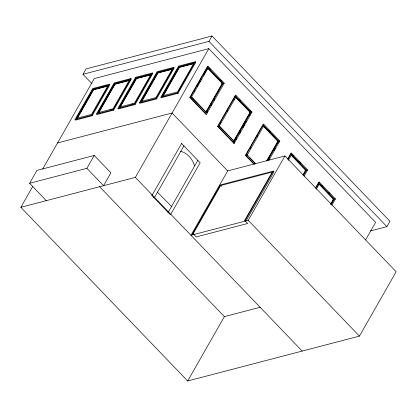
<?xml version="1.0" encoding="UTF-8"?>
<svg xmlns="http://www.w3.org/2000/svg" width="417" height="417" viewBox="0 0 417 417"><rect width="100%" height="100%" fill="white"/><g stroke="black" fill="none" stroke-linecap="round" stroke-linejoin="round"><path stroke-width="0.63" d="M247.088 155.306L263.862 125.679L278.692 141.118L267.469 160.79M207.697 68.987L207.859 68.414L222.225 83.369L205.857 112.064M235.501 97.932L235.662 97.364L250.028 112.319L233.661 141.014L233.186 140.837M263.304 126.883L263.466 126.309L277.826 141.269L266.599 160.957M291.108 155.833L291.264 155.26L305.63 170.214L303.065 174.718M318.911 184.778L319.068 184.205L333.433 199.164L330.545 204.226M91.995 83.666L82.983 74.289L86.043 68.925L212.013 36.008L389.947 221.276L386.887 226.639L370.515 230.919M29.617 183.282L36.962 170.412L94.216 155.452L110.901 172.82L103.557 185.69L86.877 168.322L29.617 183.282L46.297 200.65M284.941 155.953L248.23 220.317L190.97 235.277L227.682 170.918L284.941 155.953L396.15 271.748L359.438 336.107L187.666 380.992L20.85 207.301L32.766 186.415M42.748 168.911L94.273 78.578L208.787 48.659L375.602 222.35L365.62 239.848M74.987 119.637L92.73 88.529L109.431 84.166L109.895 84.651L92.152 115.759L75.451 120.122L74.987 119.637L91.688 115.274L109.431 84.166M76.316 118.381L92.986 89.149L108.253 85.157L91.584 114.388L76.316 118.381L76.931 118.595M77.249 118.037L93.45 89.629L108.107 85.803M77.489 117.969L93.533 89.837L108.326 85.97M96.457 114.029L114.201 82.92L130.902 78.558L131.365 79.037L113.622 110.145L96.921 114.508L96.457 114.029L113.158 109.666L130.902 78.558M114.456 83.536L97.786 112.767L113.054 108.78L129.729 79.548L114.456 83.536L114.92 84.02L130.193 80.033M98.402 112.981L114.92 84.02M98.641 112.918L115.009 84.229L129.181 80.523M117.928 108.42L135.671 77.312L152.372 72.949L152.836 73.428L135.092 104.537L118.392 108.9L117.928 108.42L134.628 104.052L152.372 72.949M119.257 107.159L135.932 77.927L151.199 73.939L134.524 103.166L119.257 107.159L120.112 107.31L136.479 78.615L151.272 74.752M119.872 107.372L136.395 78.412L151.053 74.58M86.877 168.322L94.216 155.452M139.403 102.806L157.146 71.698L173.842 67.335L174.306 67.82L156.563 98.928L139.867 103.291L139.403 102.806L156.099 98.443L173.842 67.335M157.402 72.318L140.727 101.55L156 97.557L172.669 68.325L157.402 72.318L157.866 72.798L173.133 68.81M141.347 101.764L157.866 72.798M141.582 101.701L157.949 73.006L172.127 69.3M160.873 97.197L178.617 66.089L195.318 61.726L195.782 62.206L178.038 93.314L161.337 97.677L160.873 97.197L177.574 92.835L195.318 61.726M193.994 63.358L179.336 67.189L162.818 96.15L162.203 95.936L178.872 66.704L194.14 62.717L194.603 63.202M163.057 96.087L179.419 67.398L193.597 63.692M194.14 62.717L177.47 91.948L162.203 95.936M82.983 74.289L208.953 41.372L212.013 36.008M20.85 207.301L135.363 177.381L208.787 48.659M189.798 97.484L207.541 66.376L208.02 66.251L224.237 83.139L206.493 114.248L206.019 114.373L189.798 97.484L190.277 97.359L208.02 66.251M194.119 91.855L194.755 90.739M196.98 86.84L198.883 83.499M199.519 82.389L200.155 81.273M200.791 80.158L201.427 79.042M203.647 75.143L205.555 71.802M206.191 70.692L206.827 69.576M208.255 67.778L191.492 97.109L206.087 112.309L206.41 112.449L223.085 83.218L208.255 67.778L207.781 67.903L222.605 83.343L223.085 83.218M183.939 145.887L154.571 197.377L153.857 197.564M206.087 112.309L222.605 83.343M206.988 112.673L207.63 111.542M211.179 105.324L211.826 104.193M214.083 100.231L214.729 99.1M197.84 160.363L168.473 211.852L167.759 212.039M217.601 126.434L235.344 95.326L235.824 95.201L252.04 112.084L234.297 143.193L233.822 143.318L217.601 126.434L218.081 126.309L235.824 95.201M220.332 123.588L220.968 122.473M227.004 111.892L227.64 110.776M233.676 100.195L234.312 99.079M236.058 96.728L219.295 126.059L219.061 125.814L234.213 141.399L250.888 112.168L236.058 96.728L235.584 96.853L250.408 112.293L250.888 112.168M233.583 141.79L250.408 112.293M233.822 143.318L234.463 142.187M235.756 139.924L236.403 138.793M239.629 133.138L240.593 131.444M242.856 127.482L243.497 126.351M244.143 125.22L244.789 124.089M245.759 122.395L246.4 121.264M249.627 115.603L250.596 113.909M192.425 233.989L220.416 184.919L273.38 171.079L274.073 171.799L246.082 220.874L245.389 220.15L244.67 220.338L247.682 223.476L196.152 236.939L193.139 233.807L192.425 233.989L193.118 234.714M193.139 233.807L220.671 185.534L272.202 172.07L244.67 220.338M253.963 164.293L245.405 155.379L263.148 124.271L263.627 124.146L279.843 141.035L268.876 160.264M245.405 155.379L245.884 155.254L263.627 124.146M250.362 148.634L250.998 147.524M257.034 136.943L257.664 135.827M267.094 160.733L278.212 141.238L278.692 141.118M268.72 159.826L269.366 158.695M274.204 150.209L275.173 148.515M278.723 142.291L279.369 141.16L279.843 141.035M245.389 220.15L273.38 171.079M287.725 158.877L290.951 153.221L291.431 153.096L307.647 169.985L304.097 176.203M287.881 159.32L291.431 153.096M288.376 160.321L291.665 154.624L306.495 170.063L303.284 175.687M303.154 175.203L306.015 170.188L306.495 170.063M187.666 380.992L224.377 316.628L260.239 307.261M315.528 187.827L318.755 182.172L319.229 182.047L335.45 198.93L331.901 205.154M315.685 188.265L319.229 182.047M317.082 187.04L317.718 185.925M318.353 184.809L318.989 183.699L333.819 199.138L334.293 199.013L319.469 183.574L316.18 189.271M330.957 204.148L333.819 199.138M331.088 204.632L334.293 199.013M110.349 109.859L112.199 109.379M131.204 104.412L133.054 103.927M223.762 83.264L224.237 83.139M57.562 142.942L172.075 113.017L227.682 170.918M251.566 112.209L252.04 112.084M263.862 125.679L263.382 125.804L278.212 141.238M180.644 151.314L183.709 152.325L186.472 154.045A22.471 16.607 75.4 0 1 191.361 159.132L193.295 162.302L194.546 165.789M291.665 154.624L291.186 154.749L306.015 170.188M157.391 192.075L171.533 206.488M307.167 170.11L307.647 169.985M334.971 199.055L335.45 198.93M221.599 83.463L222.225 83.369M249.402 112.408L250.028 112.319M277.206 141.358L277.826 141.269M305.009 170.303L305.63 170.214M332.813 199.253L333.433 199.164M234.213 141.399L230.069 137.276M208.953 41.372L386.887 226.639M209.344 68.252L210.694 69.66M220.609 79.981L221.51 80.919M238.951 99.079L240.301 100.487M250.21 110.802L251.112 111.74M268.553 129.901L270.357 131.777M292.301 154.629L293.203 155.567M298.608 161.197L300.412 163.073M321.908 185.45L322.81 186.389M328.664 192.487L330.019 193.895M178.872 66.704L179.336 67.189M191.585 97.01L206.41 112.449M247.187 154.905L255.725 163.798M219.743 126.523L229.168 136.338M247.099 155.004L247.995 155.937M249.788 157.808L255.626 163.886M190.277 97.359L206.493 114.248M218.081 126.309L234.297 143.193M245.884 155.254L254.443 164.168M177.574 92.835L178.038 93.314M156.099 98.443L156.563 98.928M135.932 77.927L136.395 78.412M220.671 185.534L221.531 186.43M248.23 220.317L359.438 336.107M134.628 104.052L135.092 104.537M113.158 109.666L113.622 110.145M92.986 89.149L93.45 89.629M91.688 115.274L92.152 115.759M135.363 177.381L302.184 351.067M99.491 186.597L224.377 316.628M181.624 143.479L152.257 194.963L151.538 195.151L170.073 214.453L170.793 214.265L200.16 162.776L181.624 143.479"/></g></svg>
